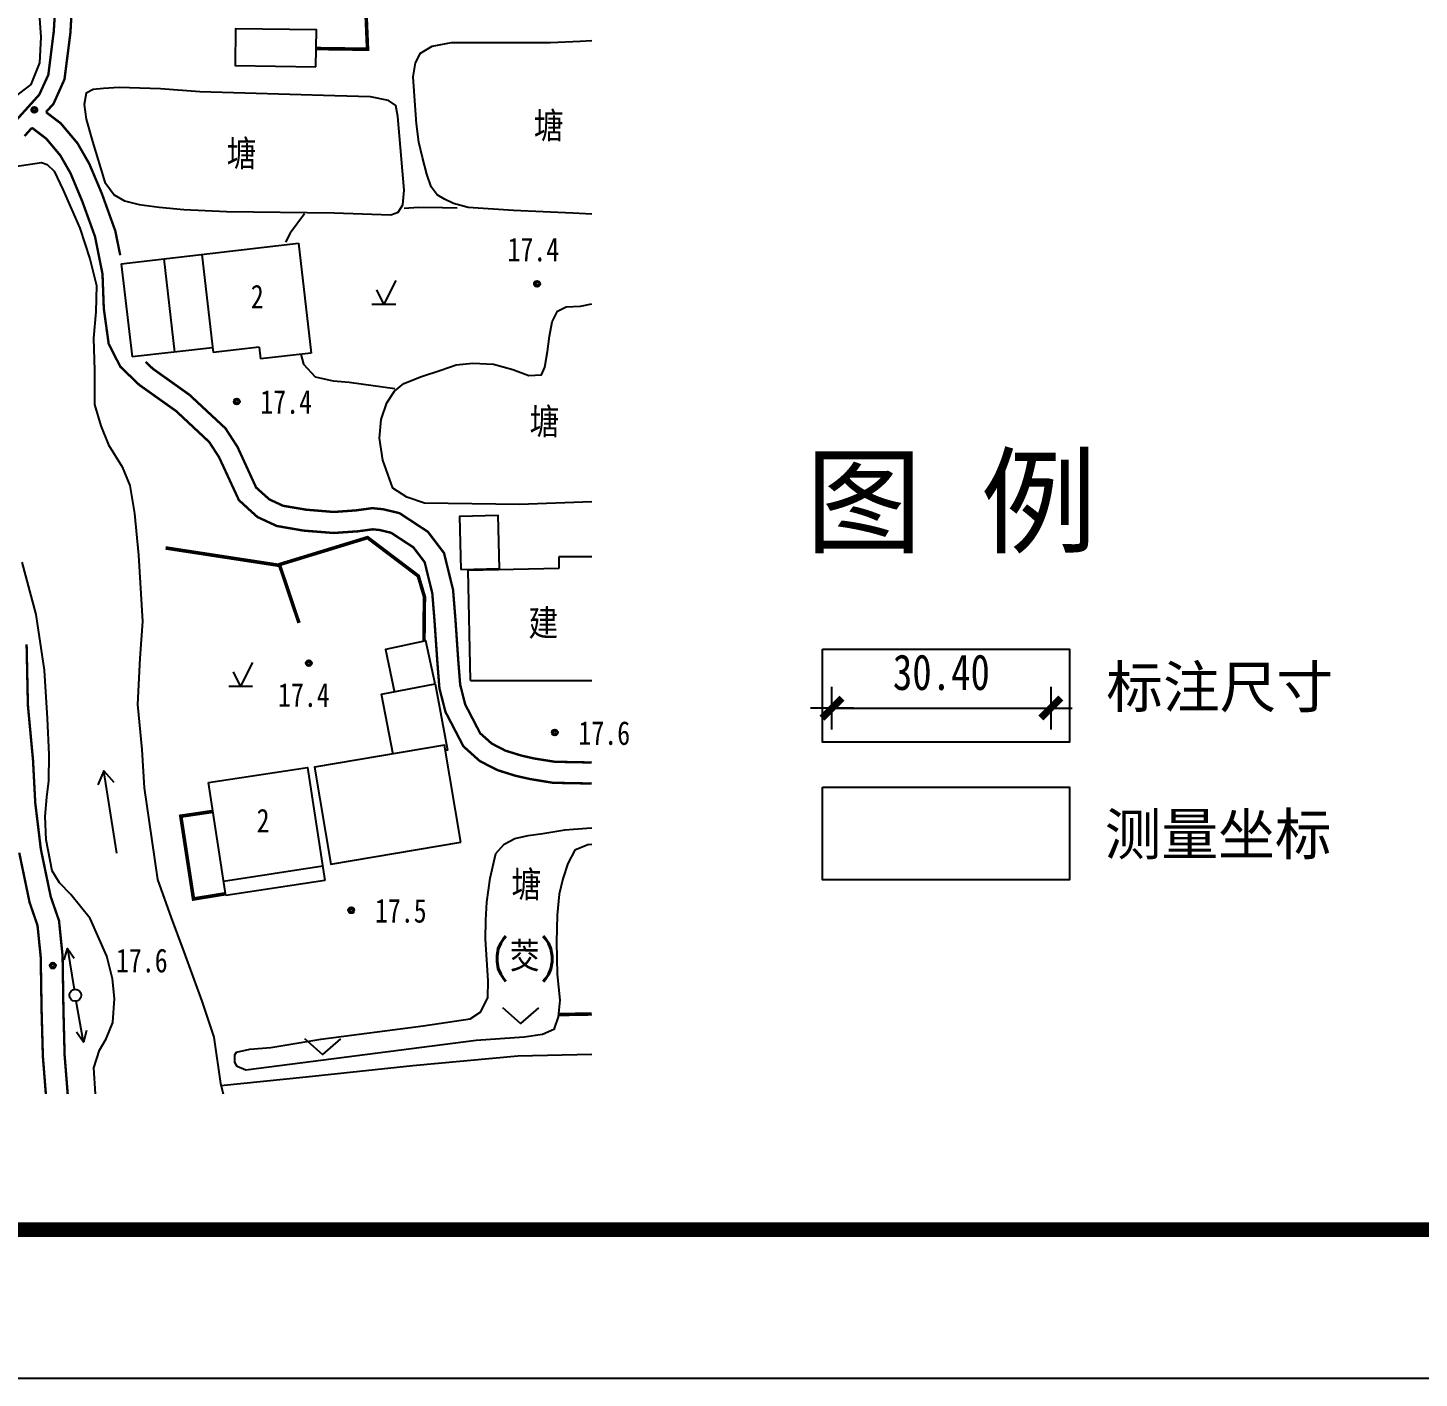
# Model space of a CAD drawing. Extents: x -21908402 to 2681150, y 103181 to 5079726.
# Drawn here: x 1481129 to 1490499, y 462887 to 471980 of the extents above; entities that cross this region are included whole.
import ezdxf

# ---------------------------------------------------------------- set-up
doc = ezdxf.new("R2010")
doc.units = 0
doc.header["$LTSCALE"] = 1000
for name, color, linetype in [('222-框选面积', 6, 'Continuous'), ('DM-尺寸标注', 10, 'Continuous'), ('PUB_TITLE', 4, 'Continuous'), ('TX-图例', 7, 'Continuous'), ('地形', 251, 'Continuous')]:
    doc.layers.add(name, color=color, linetype=linetype)
doc.styles.add('DIMHT', font='simhei.ttf', dxfattribs={"width": 0.8})
doc.styles.add('DIMST', font='', dxfattribs={"width": 0.8})
doc.styles.add('HZTXT', font='txt', dxfattribs={"width": 0.7, "height": 300, "bigfont": 'HZTXT'})
doc.styles.add('ROMANS', font='simsun.ttc', dxfattribs={"width": 0.8})
doc.styles.add('宋体', font='')
doc.styles.get('DIMST').set_extended_font_data('SimSun')
doc.styles.get('宋体').set_extended_font_data('SimSun')

# ---------------------------------------------------------------- blocks, each defined once
blk = doc.blocks.new('8310')
for radius in [0.25, 0.125]:
    blk.add_circle((0, 0), radius)
blk = doc.blocks.new('5130')
blk.add_circle((0, 0), 0.5)
blk = doc.blocks.new('9140')
at = {"linetype": 'Continuous'}
for points in [[(1, 2), (0, 0), (-0.6, 1.2)], [(-1, 0), (1, 0)]]:
    blk.add_lwpolyline(points, dxfattribs=at)
blk = doc.blocks.new('9130')
blk.add_lwpolyline([(1.5, 1.32), (0, 0), (-1.5, 1.32)])
blk = doc.blocks.new('513')
blk.add_circle((0, 0), 0.5)
blk = doc.blocks.new('5123')
at = {"linetype": 'Continuous'}
for points in [[(4, 0), (0.5, 0)], [(3.09, 0.42), (4, 0), (3.09, -0.42)]]:
    blk.add_lwpolyline(points, dxfattribs=at)
blk = doc.blocks.new('6710')
at = {"linetype": 'Continuous'}
for points in [[(0, 0), (7, 0), (5.92, 0.69)], [(7, 0), (5.92, -0.69)]]:
    blk.add_lwpolyline(points, dxfattribs=at)
blk = doc.blocks.new('1234')
at = {"layer": '地形', "color": 250, "linetype": 'Continuous', "flags": 128}
for points, elevation in [([(561318.26, 3365645.21), (561318.56, 3365640.84), (561318.46, 3365638.68), (561317.73, 3365636.85), (561315.94, 3365635.47), (561314.21, 3365634.68), (561313.2, 3365634.65), (561312.21, 3365634.87), (561311.07, 3365635.04), (561310.4, 3365635.39), (561310, 3365636.12), (561309.73, 3365637.55), (561308.91, 3365644.38)], 17.38), ([(561364.95, 3365625.93), (561363.36, 3365626.01), (561358.35, 3365626.24), (561354.55, 3365626.5), (561353.31, 3365626.83), (561352.56, 3365627.2), (561351.92, 3365627.57), (561351.43, 3365628.23), (561351.05, 3365629.3), (561350.71, 3365630.71), (561350.39, 3365632.01), (561350.2, 3365633.55), (561350.07, 3365635.09), (561349.92, 3365637.51), (561350.11, 3365638.68), (561350.54, 3365639.48), (561351.51, 3365640.09), (561353.15, 3365640.38), (561355.1, 3365640.38), (561357.71, 3365640.39), (561361.48, 3365640.4), (561363.97, 3365640.49), (561364.95, 3365640.56)], 17.38), ([(561323.17, 3365551.88), (561323.04, 3365554.07), (561323.5, 3365555.55), (561324.06, 3365556.53), (561324.63, 3365557.9), (561324.76, 3365559.9), (561324.6, 3365561.57), (561324.13, 3365563.47), (561322.72, 3365566.66), (561321.1, 3365568.66), (561320.13, 3365569.64), (561319.52, 3365570.66), (561319.01, 3365573.27), (561318.93, 3365575.22), (561319.08, 3365576.86), (561319.23, 3365578.23), (561319.26, 3365580.44), (561319.14, 3365583.49), (561318.89, 3365587.55), (561318.17, 3365592.24), (561317.01, 3365596.65)], 17.38), ([(561313.18, 3365629.47), (561318.63, 3365630.28), (561319.11, 3365630.13), (561319.7, 3365629.56), (561320.44, 3365627.95), (561321.84, 3365624.75), (561322.7, 3365622.18), (561323.26, 3365619.92), (561323.2, 3365617.71), (561322.99, 3365615.5), (561323.1, 3365612.77), (561323.09, 3365609.93), (561323.61, 3365608.11), (561324.27, 3365606.51), (561325.41, 3365604.67), (561326.07, 3365603.11), (561326.45, 3365600.73), (561326.79, 3365597.22), (561327.13, 3365591.65), (561326.91, 3365588.56), (561326.7, 3365584.66), (561327.07, 3365580.86), (561327.28, 3365577.66), (561327.9, 3365573.2), (561328.4, 3365569.94), (561329.53, 3365566.7), (561330.61, 3365563.85), (561332.11, 3365559.7), (561333.14, 3365556.67), (561333.68, 3365552.76), (561333.91, 3365551.88)], 17.38), ([(561349.16, 3365626.45), (561350.36, 3365626.54), (561352.39, 3365626.51), (561353.61, 3365626.47)], 17.38), ([(561340.75, 3365625.96), (561339.56, 3365624.34), (561339.16, 3365623.59)], 17.38), ([(561325.33, 3365621.77), (561340.26, 3365623.49)], 17.38), ([(561340.26, 3365623.49), (561341.33, 3365614.25)], 17.38), ([(561325.33, 3365621.77), (561326.26, 3365613.92)], 17.38), ([(561328.91, 3365622.18), (561329.83, 3365614.33)], 17.38), ([(561332.11, 3365622.55), (561333.07, 3365614.3)], 17.38), ([(561364.95, 3365601.73), (561358.85, 3365601.5), (561350.86, 3365601.61), (561349.39, 3365602.12), (561348.2, 3365602.87), (561347.35, 3365605.24), (561347.09, 3365607.07), (561347.21, 3365608.65), (561347.7, 3365610.05), (561348.34, 3365611.03), (561349.13, 3365611.67), (561350.62, 3365612.27), (561352.24, 3365612.8), (561353.52, 3365613.25), (561354.92, 3365613.39), (561356.67, 3365613.31), (561358.3, 3365612.87), (561359.64, 3365612.36), (561360.71, 3365612.42), (561361, 3365613.07), (561361.23, 3365614.39), (561361.38, 3365615.67), (561361.6, 3365616.88), (561362.06, 3365617.76), (561362.79, 3365618.14), (561364.01, 3365618.18), (561364.95, 3365618.38)], 17.38), ([(561333.02, 3365614.7), (561326.26, 3365613.92)], 17.38), ([(561336.94, 3365614.75), (561333.07, 3365614.3)], 17.38), ([(561336.94, 3365614.75), (561337.06, 3365613.76)], 17.38), ([(561341.33, 3365614.25), (561337.06, 3365613.76)], 17.38), ([(561340.46, 3365614.15), (561340.69, 3365613.3), (561341.66, 3365612.25), (561343.19, 3365611.91), (561344.52, 3365611.79), (561348.36, 3365611.25)], 17.38), ([(561362.18, 3365597.1), (561362.18, 3365596.1)], 17.38), ([(561364.95, 3365597.1), (561362.18, 3365597.1)], 17.38), ([(561362.18, 3365596.1), (561354.53, 3365595.95)], 17.38), ([(561354.74, 3365586.67), (561354.53, 3365595.95)], 17.38), ([(561351.75, 3365586.39), (561350.99, 3365590.02), (561347.58, 3365589.3), (561348.34, 3365585.68)], 17.38), ([(561354.74, 3365586.67), (561364.95, 3365586.69)], 17.38), ([(561348.22, 3365580.44), (561347.25, 3365585.54), (561351.75, 3365586.39), (561352.81, 3365580.82), (561352.7, 3365580.8)], 17.38), ([(561332.68, 3365578.09), (561341.02, 3365579.37), (561342.48, 3365569.86)], 17.38), ([(561334.13, 3365568.58), (561332.68, 3365578.09)], 17.38), ([(561364.95, 3365572.87), (561364.6, 3365572.86), (561363.53, 3365572.4), (561362.92, 3365571.29), (561362.51, 3365570), (561362.2, 3365568.7), (561362.02, 3365566.94), (561361.97, 3365564.65), (561362.04, 3365561.97), (561362.27, 3365559.76), (561362.12, 3365558.38), (561361.76, 3365557.29), (561360.8, 3365556.89), (561359.26, 3365556.65), (561355.22, 3365556.37), (561335.82, 3365553.87), (561335.09, 3365554.19), (561334.89, 3365554.53), (561334.9, 3365555.16), (561335.03, 3365555.39), (561336.15, 3365555.66), (561337.92, 3365555.79), (561342.15, 3365556.49), (561350.74, 3365557.6), (561354.7, 3365558.19), (561355.62, 3365558.78), (561356.21, 3365559.99), (561356.23, 3365561.4), (561356.1, 3365563.17), (561355.99, 3365564.91), (561356.04, 3365566.52), (561356.11, 3365568.03), (561356.4, 3365570.03), (561356.87, 3365572.13), (561357.58, 3365572.9), (561358.47, 3365573.38), (561359.59, 3365573.63), (561360.84, 3365573.79), (561362.67, 3365574.11), (561364.52, 3365574.26), (561364.95, 3365574.29)], 17.38), ([(561342.3, 3365571.04), (561333.95, 3365569.76)], 17.38), ([(561342.48, 3365569.86), (561334.13, 3365568.58)], 17.38), ([(561333.73, 3365552.58), (561340.91, 3365553.31), (561349.89, 3365554.28), (561358.72, 3365555.1), (561364.95, 3365555.24)], 34.83)]:
    blk.add_lwpolyline(points, dxfattribs=dict(at, elevation=elevation))
at = {"layer": '地形', "color": 250, "linetype": 'Continuous', "elevation": 17.38, "flags": 128}
for points, const_width in [([(561319.79, 3365643.59), (561319.66, 3365641.34), (561319.2, 3365637.67), (561318.44, 3365636), (561316.33, 3365633.66), (561314.29, 3365632.64), (561313.74, 3365632.42), (561312.66, 3365632.34), (561311.82, 3365632.35), (561311.07, 3365632.47)], 0.2), ([(561337.31, 3365709.16), (561336.19, 3365706.59), (561331.31, 3365697.81), (561327.59, 3365691.86), (561325.33, 3365687.93), (561324.28, 3365685.24), (561323.33, 3365680.39), (561322.97, 3365675.09), (561322.73, 3365670.88), (561321.92, 3365666.84), (561321.07, 3365661.36), (561320.95, 3365658.16), (561321.18, 3365653.84), (561321.31, 3365649.99), (561321.31, 3365646.22), (561321.19, 3365643.52), (561321.06, 3365641.21), (561320.56, 3365637.29), (561319.63, 3365635.22), (561319, 3365634.53)], 0.2), ([(561318.99, 3365551.88), (561318.74, 3365555.04), (561318.63, 3365559), (561318.56, 3365563.38), (561318.29, 3365566.06), (561317.62, 3365568.01), (561316.75, 3365572.19)], 0.2), ([(561341.73, 3365639.88), (561346.07, 3365639.82), (561345.59, 3365651.24)], 0.3), ([(561319, 3365634.53), (561320.25, 3365633.58), (561321.66, 3365631.9), (561322.65, 3365630.17), (561323.71, 3365627.66), (561324.84, 3365624.52), (561325.25, 3365622.48)], 0.2), ([(561317.82, 3365633.21), (561317.2, 3365632.52)], 0.2), ([(561317.37, 3365589.72), (561317.48, 3365584.59), (561317.91, 3365579.98), (561318.1, 3365576.37), (561318.57, 3365572.48), (561319.4, 3365568.49), (561320.1, 3365566.46), (561320.4, 3365563.49), (561320.47, 3365559.04), (561320.57, 3365555.14), (561320.83, 3365551.88)], 0.2), ([(561336.11, 3365601.07), (561335.24, 3365601.87), (561333.57, 3365605.48), (561332.74, 3365606.76), (561329.96, 3365609.36), (561326.85, 3365611.57), (561325.26, 3365613.1), (561324.28, 3365615.02), (561323.87, 3365617.98), (561323.76, 3365620.9), (561323.13, 3365624.05), (561322.06, 3365627.01), (561321.07, 3365629.38), (561320.21, 3365630.88), (561319.03, 3365632.29), (561317.82, 3365633.21)], 0.2), ([(561327.39, 3365613.5), (561327.99, 3365612.93), (561331.08, 3365610.73), (561334.11, 3365607.91), (561335.13, 3365606.33), (561336.69, 3365602.93), (561337.02, 3365602.63)], 0.2), ([(561337.02, 3365602.63), (561337.8, 3365601.93), (561338.96, 3365601.39), (561340.91, 3365601.06), (561343.22, 3365600.87), (561345.07, 3365601), (561346.47, 3365601.19), (561347.38, 3365601.1), (561348.76, 3365600.77), (561351.15, 3365599.2), (561352.51, 3365597.41), (561353.27, 3365594.31), (561353.47, 3365591.81), (561353.71, 3365588.32), (561353.87, 3365586.32), (561354.29, 3365584.67), (561355.55, 3365582.24), (561356.53, 3365581.37), (561357.67, 3365580.78), (561358.99, 3365580.37), (561360.08, 3365580.12), (561361.84, 3365579.84), (561364.95, 3365579.78)], 0.2), ([(561364.95, 3365578.01), (561361.68, 3365578.07), (561359.74, 3365578.39), (561358.53, 3365578.66), (561357, 3365579.14), (561355.52, 3365579.9), (561354.14, 3365581.14), (561352.63, 3365584.04), (561352.12, 3365586.03), (561351.95, 3365588.19), (561351.71, 3365591.68), (561351.52, 3365594.03), (561350.88, 3365596.64), (561349.93, 3365597.89), (561348.05, 3365599.12), (561347.09, 3365599.35), (561346.5, 3365599.41), (561345.25, 3365599.24), (561343.21, 3365599.1), (561340.68, 3365599.3), (561338.43, 3365599.69), (561336.81, 3365600.44), (561336.11, 3365601.07)], 0.2), ([(561350.82, 3365590.01), (561350.86, 3365593.73), (561350.34, 3365595.48), (561346.07, 3365598.71), (561338.65, 3365596.44), (561340.3, 3365591.53)], 0.3), ([(561338.86, 3365596.34), (561329.07, 3365597.84)], 0.3), ([(561333.05, 3365575.66), (561330.35, 3365575.26), (561331.42, 3365568.29), (561334.11, 3365568.73)], 0.3), ([(561362.14, 3365558.56), (561364.95, 3365558.61)], 0.3)]:
    blk.add_lwpolyline(points, dxfattribs=dict(at, const_width=const_width))
for points in [[(561341.72, 3365638.35), (561341.76, 3365641.45), (561334.96, 3365641.54), (561334.92, 3365638.44)], [(561328.63, 3365636.49), (561325.17, 3365636.59), (561323.85, 3365636.53), (561322.96, 3365636.44), (561322.38, 3365636.11), (561322.22, 3365635.18), (561322.38, 3365633.93), (561322.93, 3365632.05), (561323.97, 3365628.62), (561324.74, 3365627.57), (561325.62, 3365627.07), (561326.84, 3365626.74), (561328.52, 3365626.54), (561330.6, 3365626.33), (561334.21, 3365626.15), (561343.26, 3365626.05), (561348.02, 3365625.88), (561348.65, 3365626.11), (561349.04, 3365626.73), (561349.14, 3365627.97), (561348.62, 3365634.17), (561348.45, 3365635.08), (561347.84, 3365635.51), (561346.33, 3365635.81), (561343.32, 3365635.91), (561331.96, 3365636.24)], [(561353.92, 3365596.04), (561357.17, 3365596.11), (561357.07, 3365600.56), (561353.82, 3365600.49)], [(561353.93, 3365573.07), (561352.55, 3365581.23), (561341.6, 3365579.38), (561342.99, 3365571.21)]]:
    blk.add_lwpolyline(points, close=True, dxfattribs=at)
at = {"layer": '地形', "color": 250, "linetype": 'Continuous'}
for name, p in [('8310', (561318.02, 3365634.72, 17.38)), ('9140', (561347.44, 3365618.36, 17.38)), ('8310', (561360.34, 3365620.08, 17.38)), ('8310', (561335.06, 3365610.17, 17.38)), ('9140', (561335.39, 3365586.21, 17.38)), ('8310', (561341.13, 3365588.14, 17.38)), ('8310', (561361.83, 3365582.3, 17.38)), ('8310', (561344.7, 3365567.34, 17.38)), ('8310', (561319.58, 3365562.68, 17.38)), ('5130', (561321.47, 3365560.19, 17.38)), ('513', (561321.47, 3365560.19, 17.38)), ('9130', (561358.96, 3365557.82, 17.38)), ('9130', (561342.29, 3365555.19, 17.38))]:
    blk.add_blockref(name, p, dxfattribs=at)
for name, p, rotation in [('6710', (561324.96, 3365572.16, 17.38), 98.96737776782892), ('5123', (561321.47, 3365560.19, 17.38), 99.56380113907487), ('5123', (561321.47, 3365560.19, 17.38), 279.7943950906463)]:
    blk.add_blockref(name, p, dxfattribs=dict(at, rotation=rotation))
at = {"layer": '地形', "color": 250, "linetype": 'Continuous', "style": 'HZTXT'}
for s, p in [('塘', (561360.07, 3365632.06, 17.38)), ('塘', (561334.22, 3365629.72, 17.38)), ('塘', (561359.71, 3365607.15, 17.38)), ('建', (561359.62, 3365590.19, 17.38)), ('塘', (561358.19, 3365568.19, 17.38)), ('(茭)', (561356.54, 3365562.19, 17.38))]:
    blk.add_text(s, height=2.5, rotation=359.8716, dxfattribs=at).set_placement(p)
at = {"layer": '地形', "color": 250, "linetype": 'Continuous', "style": 'ROMANS', "width": 0.8}
for s, p in [('17.4', (561357.85, 3365621.97, 17.38)), ('2', (561336.24, 3365618, 17.38)), ('17.4', (561337.04, 3365609.14, 17.38)), ('17.4', (561338.53, 3365584.47, 17.38)), ('17.6', (561363.82, 3365581.27, 17.38)), ('2', (561336.73, 3365573.89, 17.38)), ('17.5', (561346.69, 3365566.31, 17.38)), ('17.6', (561324.89, 3365562.12, 17.38))]:
    blk.add_text(s, height=2, rotation=359.8716, dxfattribs=at).set_placement(p)
blk = doc.blocks.new('尺寸线')
for p, q in [((0, 60), (0, -60)), ((-60, 0), (60, 0))]:
    blk.add_line(p, q)
at = {"const_width": 20}
blk.add_lwpolyline([(-28, -28), (28, 28)], dxfattribs=at)
blk = doc.blocks.new('234')
at = {"layer": 'DM-尺寸标注', "color": 0}
blk.add_line((400848.17, 3457149.8), (400884.9, 3457149.8), dxfattribs=at)
at = {"layer": 'TX-图例'}
for points in [[(400846.51, 3457159.72), (400888.11, 3457159.72), (400888.11, 3457144.08), (400846.51, 3457144.08)], [(400846.51, 3457136.5), (400888.11, 3457136.5), (400888.11, 3457120.86), (400846.51, 3457120.86)]]:
    blk.add_lwpolyline(points, close=True, dxfattribs=at)
at = {"layer": 'DM-尺寸标注', "color": 0, "xscale": 0.05999999999767169, "yscale": 0.06000000005587935, "zscale": 0.05999999999999872, "rotation": 180}
blk.add_blockref('尺寸线', (400848.11, 3457149.8), dxfattribs=at)
at = {"layer": 'DM-尺寸标注', "color": 0, "xscale": 0.05999999999767169, "yscale": 0.06000000005587935, "zscale": 0.05999999999999872}
blk.add_blockref('尺寸线', (400884.96, 3457149.8), dxfattribs=at)
at = {"layer": 'DM-尺寸标注', "color": 0, "insert": (400866.53, 3457155.8), "char_height": 6, "attachment_point": 5, "style": 'DIMST'}
blk.add_mtext('\\A1;30.40', dxfattribs=at)
at = {"layer": 'TX-图例', "ltscale": 0.5, "style": 'DIMHT'}
blk.add_text('图 例', height=14.4, dxfattribs=at).set_placement((400843.67, 3457177.4, -25.76))
at = {"layer": 'TX-图例', "style": '宋体'}
for s, p in [('标注尺寸', (400894.29, 3457149.87)), ('测量坐标', (400894.02, 3457125.07))]:
    blk.add_text(s, height=7, dxfattribs=at).set_placement(p)
blk = doc.blocks.new('HJKLAAAA')
at = {"color": 1, "linetype": 'Continuous', "xscale": 0.5, "yscale": 0.5, "zscale": 0.5}
blk.add_blockref('234', (40192817.16, 1693721.58, -21.32), dxfattribs=at)
at = {"layer": '222-框选面积', "linetype": 'ByBlock'}
blk.add_blockref('1234', (39831856.05, 56712.12, -17.38), dxfattribs=at)

msp = doc.modelspace()

# ---------------------------------------------------------------- linework, layer by layer
at = {"layer": 'PUB_TITLE'}
msp.add_lwpolyline([(1451781, 462886.5), (1511181, 462886.5), (1511181, 504886.5), (1451781, 504886.5)], close=True, dxfattribs=at)
at = {"layer": 'PUB_TITLE', "const_width": 100}
msp.add_lwpolyline([(1454281, 463886.5), (1510181, 463886.5), (1510181, 503886.5), (1454281, 503886.5)], close=True, dxfattribs=at)

# ---------------------------------------------------------------- block references
at = {"color": 0, "linetype": 'ByBlock', "xscale": 80, "yscale": 80, "zscale": 80}
msp.add_blockref('HJKLAAAA', (-3229972753, -273316319.3, -1374.4), dxfattribs=at)

doc.saveas('drawing.dxf')
